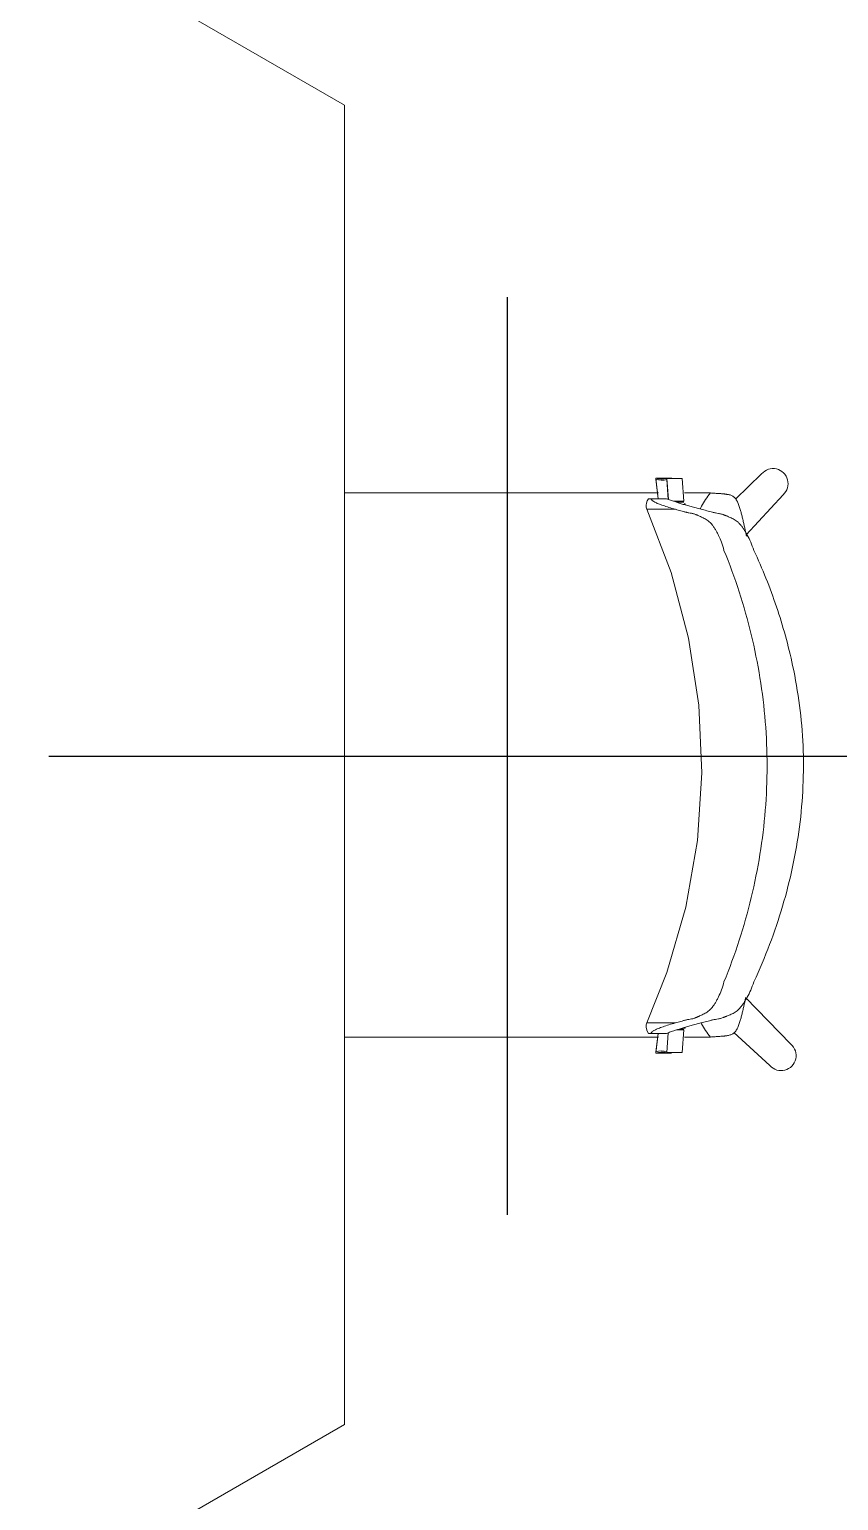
# Model space of a CAD drawing. Header units: millimetres. Extents: x 155920 to 295199, y -4084 to 97293.
# Drawn here: x 168976 to 169682, y 18495 to 19778 of the extents above; entities that cross this region are included whole.
import ezdxf

# ---------------------------------------------------------------- set-up
doc = ezdxf.new("R2010")
doc.units = ezdxf.units.MM
doc.header["$MEASUREMENT"] = 0
doc.layers.add('I-FURN', color=8, linetype='CONTINUOUS', lineweight=9)
doc.layers.add('Social Distancing', color=7, linetype='CONTINUOUS')

msp = doc.modelspace()

# ---------------------------------------------------------------- linework, layer by layer
at = {"layer": 'I-FURN'}
for p, q in [((169250.7, 19711.5), (168254.7, 20286.5)), ((169250.7, 18561.5), (169250.7, 19711.5)), ((169522.1, 19386.5), (169524.3, 19368.4)), ((169535.5, 19386.5), (169522.1, 19386.5)), ((169522.1, 19385.6), (169524.2, 19368.4)), ((169533.1, 19367.9), (169531.8, 19386.2)), ((169531.8, 19386.2), (169545.2, 19386.2)), ((169533, 19367.9), (169531.8, 19385.3)), ((169545.2, 19386.2), (169546.5, 19366.3)), ((169614.4, 19390.2), (169591.7, 19368.1)), ((169513.9, 19364.5), (169514.7, 19366.6)), ((169514.7, 19366.6), (169515.9, 19368.4)), ((169531.6, 19368.4), (169517.9, 19368.4)), ((169600.9, 19336.9), (169633.2, 19372)), ((169513.7, 19363), (169513.9, 19364.5)), ((169513.8, 19361.1), (169513.7, 19363)), ((169514.3, 19359.3), (169513.8, 19361.1)), ((169514.3, 19359.3), (169535.6, 19304.2)), ((169546.5, 19366.3), (169537.7, 19366.3)), ((169546.5, 19365.4), (169540.6, 19365.4)), ((169535.6, 19304.2), (169550.8, 19247)), ((169550.8, 19247), (169559.7, 19188.6)), ((169559.7, 19188.6), (169562.2, 19129.5)), ((169562.2, 19129.5), (169558.4, 19070.5)), ((169558.4, 19070.5), (169548.2, 19012.3)), ((169548.2, 19012.3), (169531.8, 18955.5)), ((169531.8, 18955.5), (169514.3, 18911.5)), ((169639.9, 18893), (169600.4, 18933.6)), ((169513.8, 18909.7), (169513.7, 18907.8)), ((169513.7, 18907.8), (169513.9, 18906.3)), ((169514.3, 18911.5), (169513.8, 18909.7)), ((169513.9, 18906.3), (169514.7, 18904.2)), ((169540.6, 18905.5), (169546.5, 18905.5)), ((169543.5, 18906.4), (169546.5, 18906.4)), ((169546.5, 18905.5), (169545.2, 18885.6)), ((169514.7, 18904.2), (169515.9, 18902.4)), ((169531.6, 18902.4), (169517.9, 18902.4)), ((169524.2, 18902.4), (169522.1, 18885.2)), ((169524.1, 18902.4), (169522.1, 18886.2)), ((169531.8, 18885.6), (169533, 18902.9)), ((169590.1, 18903.2), (169621.6, 18874.3)), ((169522.1, 18885.2), (169535.4, 18885.2)), ((169545.2, 18885.6), (169531.8, 18885.6)), ((168254.8, 17986.5), (169250.7, 18561.5))]:
    msp.add_line(p, q, dxfattribs=at)
for centre, start, end in [((169624.4, 19381.7), 311.9896, 139.6059), ((169631.4, 18883), 221.9662, 49.5824)]:
    msp.add_arc(centre, 13.1, start, end, dxfattribs=at)
for centre, start_param, end_param in [((169527.5, 19403), 2.819103, 3.398599), ((169527.5, 19402.1), 2.819103, 3.398599), ((169540.9, 19403), 2.819103, 2.902745), ((169527.5, 18869.7), 6.026179, 6.605675), ((169527.5, 18868.7), 6.026179, 6.605675), ((169540.8, 18868.7), 0.238848, 0.322489)]:
    msp.add_ellipse(centre, major_axis=(0, 17.4), ratio=0.978487, start_param=start_param, end_param=end_param, dxfattribs=at)
for points, knots in [([(169250.4, 19373.7), (169250.5, 19373.7), (169255.7, 19373.7), (169266, 19373.7), (169281.3, 19373.7), (169296.4, 19373.7), (169309, 19373.7), (169319.1, 19373.7), (169326.8, 19373.7), (169334.4, 19373.7), (169344.4, 19373.7), (169356.8, 19373.7), (169369.1, 19373.7), (169379.1, 19373.7), (169386.7, 19373.7), (169394.2, 19373.7), (169404.2, 19373.7), (169416.7, 19373.7), (169429.1, 19373.7), (169439.2, 19373.7), (169446.9, 19373.7), (169454.6, 19373.7), (169464.6, 19373.7), (169477.1, 19373.7), (169492.2, 19373.7), (169507.6, 19373.7), (169518.4, 19373.7), (169523.9, 19373.7), (169524.4, 19373.7)], [-0.751114, -0.751114, -0.751114, -0.751114, -0.75, -0.7142857, -0.6785714, -0.6428571, -0.6071429, -0.5892857, -0.5714286, -0.5535714, -0.5357143, -0.5, -0.4642857, -0.4464286, -0.4285714, -0.4107143, -0.3928571, -0.3571429, -0.3214286, -0.3035714, -0.2857143, -0.2678571, -0.25, -0.2142857, -0.1785714, -0.1428571, -0.1071429, -0.103964, -0.103964, -0.103964, -0.103964]), ([(169517.9, 19368.4), (169517.4, 19368.4), (169516.6, 19368.4), (169515.9, 19368.4), (169515.8, 19368.4), (169516.4, 19368.4), (169517.2, 19368.4), (169517.6, 19368.4)], [0, 0, 0, 0, 0.125, 0.25, 0.375, 0.5, 0.5837817, 0.5837817, 0.5837817, 0.5837817]), ([(169569.9, 19373.5), (169568.3, 19371.6), (169565.5, 19367.8), (169562.6, 19363.1), (169561.3, 19360.3), (169560.9, 19359.5)], [0, 0, 0, 0, 0.02777778, 0.05555556, 0.06696683, 0.06696683, 0.06696683, 0.06696683]), ([(169569.9, 19373.5), (169571, 19373.4), (169572.6, 19373.3), (169574.6, 19373.2), (169575.7, 19373.1), (169576.5, 19373.1), (169577.3, 19373), (169578.3, 19373), (169579.5, 19372.9), (169580.8, 19372.8), (169581.7, 19372.7), (169582.2, 19372.6), (169582.6, 19372.6), (169583, 19372.5), (169583.5, 19372.4), (169584.3, 19372.3), (169585.5, 19372.1), (169586.9, 19371.8), (169588.1, 19371.3), (169589.3, 19370.7), (169590.5, 19369.8), (169591.4, 19368.8), (169592.1, 19368), (169592.5, 19367.3), (169592.9, 19366.6), (169593.4, 19365.6), (169594, 19364.3), (169594.6, 19362.6), (169595.2, 19360.8), (169595.8, 19359.1), (169596.2, 19357.5), (169596.7, 19355.9), (169597.1, 19354.3), (169597.6, 19352.4), (169598.1, 19350), (169599.2, 19345.5), (169600, 19341.8), (169600.5, 19339.5)], [0, 0, 0, 0, 0.0625, 0.09375, 0.109375, 0.125, 0.140625, 0.15625, 0.1875, 0.21875, 0.234375, 0.242188, 0.25, 0.257812, 0.265625, 0.28125, 0.3125, 0.34375, 0.375, 0.40625, 0.4375, 0.46875, 0.484375, 0.5, 0.515625, 0.53125, 0.5625, 0.59375, 0.625, 0.65625, 0.6875, 0.71875, 0.75, 0.78125, 0.8125, 0.875, 1, 1, 1, 1]), ([(169515, 19359.3), (169515.2, 19359.3), (169515.9, 19359.3), (169517.8, 19359.3), (169521.7, 19359.3), (169529, 19359.3), (169535.5, 19359.3), (169539.2, 19359.3)], [0.4444444, 0.4444444, 0.4444444, 0.4444444, 0.5138889, 0.5833333, 0.7222222, 0.8611111, 1, 1, 1, 1]), ([(169538.7, 19366), (169540.6, 19365.3), (169543.8, 19364.2), (169548.8, 19362.8), (169552.9, 19361.7), (169557.2, 19360.5), (169561.7, 19359.3), (169565.7, 19358.3), (169569.1, 19357.4), (169571.2, 19356.8), (169572.9, 19356.4), (169574.6, 19356.1), (169576.3, 19355.8), (169578, 19355.5), (169579.4, 19355.1), (169580.6, 19354.8), (169581.4, 19354.5), (169581.9, 19354.3), (169582.3, 19354.1), (169582.7, 19353.9), (169583.2, 19353.7), (169584.1, 19353.4), (169585.4, 19352.8), (169587.1, 19352.2), (169588.7, 19351.4), (169590.5, 19350.5), (169592.2, 19349.4), (169593.6, 19348.2), (169594.6, 19347.3), (169595.2, 19346.7), (169595.6, 19346.2), (169596, 19345.7), (169596.5, 19345.1), (169597.5, 19343.9), (169598.8, 19342), (169600.4, 19339.5), (169602.5, 19335.9), (169604.9, 19330.8), (169606.8, 19326.1), (169607.7, 19323.5)], [0, 0, 0, 0, 0.142857, 0.214286, 0.285714, 0.357143, 0.428571, 0.5, 0.535714, 0.571429, 0.589286, 0.607143, 0.642857, 0.660714, 0.678571, 0.696429, 0.705357, 0.709821, 0.714286, 0.71875, 0.723214, 0.732143, 0.75, 0.767857, 0.785714, 0.803571, 0.821429, 0.839286, 0.848214, 0.852679, 0.857143, 0.861607, 0.866071, 0.875, 0.892857, 0.910714, 0.928571, 0.964286, 1, 1, 1, 1]), ([(169581.6, 19323.5), (169580.9, 19326), (169579.4, 19330.7), (169577.3, 19335.7), (169575.5, 19339.3), (169574.1, 19341.8), (169572.8, 19343.7), (169572, 19344.9), (169571.5, 19345.5), (169571.1, 19346), (169570.7, 19346.5), (169570.2, 19347.1), (169569.2, 19348), (169567.8, 19349.2), (169566.1, 19350.4), (169564.4, 19351.4), (169562.7, 19352.2), (169561.1, 19352.9), (169559.8, 19353.5), (169558.9, 19353.9), (169558.5, 19354.1), (169558.1, 19354.3), (169557.8, 19354.4), (169557.3, 19354.6), (169556.5, 19354.9), (169555.5, 19355.3), (169554.3, 19355.6), (169552.9, 19355.9), (169551.4, 19356.1), (169549.9, 19356.4), (169548.8, 19356.7), (169547.5, 19357), (169546, 19357.4), (169543.2, 19358.2), (169540.8, 19358.8), (169539.2, 19359.3)], [0, 0, 0, 0, 0.0625, 0.125, 0.15625, 0.1875, 0.21875, 0.234375, 0.242188, 0.25, 0.257812, 0.265625, 0.28125, 0.3125, 0.34375, 0.375, 0.40625, 0.4375, 0.46875, 0.484375, 0.492188, 0.5, 0.507812, 0.515625, 0.53125, 0.5625, 0.59375, 0.625, 0.6875, 0.71875, 0.75, 0.78125, 0.8125, 0.875, 1, 1, 1, 1]), ([(169581.6, 18947.3), (169586.5, 18959.2), (169595.3, 18983.4), (169609.3, 19033), (169619.7, 19096.7), (169619.7, 19174.2), (169609.3, 19237.9), (169595.3, 19287.4), (169586.5, 19311.6), (169581.6, 19323.5)], [-1, -1, -1, -1, -0.9, -0.8, -0.6, -0.4, -0.2, -0.1, 0, 0, 0, 0]), ([(169607.7, 19323.5), (169615.1, 19307.5), (169628.3, 19274.6), (169644.1, 19217.7), (169652.6, 19153.2), (169649.4, 19082.2), (169636.9, 19024.4), (169621.8, 18979.7), (169612.7, 18958), (169607.7, 18947.3)], [-1, -1, -1, -1, -0.863636, -0.727273, -0.545455, -0.363636, -0.181818, -0.090909, 0, 0, 0, 0]), ([(169607.7, 18947.3), (169606.8, 18944.7), (169604.9, 18940), (169602.5, 18934.9), (169600.4, 18931.3), (169598.8, 18928.8), (169597.5, 18927), (169596.5, 18925.8), (169596, 18925.1), (169595.6, 18924.6), (169595.2, 18924.1), (169594.6, 18923.6), (169593.6, 18922.6), (169592.2, 18921.5), (169590.5, 18920.3), (169588.7, 18919.4), (169587.1, 18918.6), (169585.4, 18918), (169584.1, 18917.5), (169583.2, 18917.1), (169582.7, 18916.9), (169582.3, 18916.7), (169581.9, 18916.6), (169581.4, 18916.4), (169580.6, 18916), (169579.4, 18915.7), (169578, 18915.3), (169576.3, 18915), (169574.6, 18914.7), (169572.9, 18914.4), (169571.6, 18914.1), (169570.3, 18913.8), (169568.6, 18913.3), (169565.7, 18912.6), (169561.7, 18911.5), (169557.2, 18910.3), (169552.9, 18909.2), (169548.8, 18908), (169545.1, 18906.9), (169541.7, 18905.9), (169539.6, 18905.2), (169538.7, 18904.8)], [0, 0, 0, 0, 0.035714, 0.071429, 0.089286, 0.107143, 0.125, 0.133929, 0.138393, 0.142857, 0.147321, 0.151786, 0.160714, 0.178571, 0.196429, 0.214286, 0.232143, 0.25, 0.267857, 0.276786, 0.28125, 0.285714, 0.290179, 0.294643, 0.303571, 0.321429, 0.339286, 0.357143, 0.392857, 0.410714, 0.428571, 0.446429, 0.464286, 0.5, 0.571429, 0.642857, 0.714286, 0.785714, 0.857143, 0.928571, 1, 1, 1, 1]), ([(169539.2, 18911.5), (169540.8, 18912), (169543.2, 18912.6), (169546, 18913.4), (169547.5, 18913.8), (169548.8, 18914.1), (169549.9, 18914.4), (169551.4, 18914.7), (169552.9, 18914.9), (169554.3, 18915.2), (169555.5, 18915.5), (169556.5, 18915.9), (169557.3, 18916.2), (169557.8, 18916.4), (169558.1, 18916.6), (169558.5, 18916.7), (169558.9, 18917), (169559.8, 18917.3), (169561.1, 18917.9), (169562.7, 18918.6), (169564.4, 18919.4), (169566.1, 18920.4), (169567.8, 18921.6), (169569.2, 18922.8), (169570.2, 18923.7), (169570.7, 18924.3), (169571.1, 18924.8), (169571.5, 18925.3), (169572, 18925.9), (169572.8, 18927.2), (169574.1, 18929), (169575.5, 18931.5), (169577.3, 18935.1), (169579.4, 18940.1), (169580.9, 18944.8), (169581.6, 18947.3)], [0, 0, 0, 0, 0.125, 0.1875, 0.21875, 0.25, 0.28125, 0.3125, 0.375, 0.40625, 0.4375, 0.46875, 0.484375, 0.492188, 0.5, 0.507812, 0.515625, 0.53125, 0.5625, 0.59375, 0.625, 0.65625, 0.6875, 0.71875, 0.734375, 0.742188, 0.75, 0.757812, 0.765625, 0.78125, 0.8125, 0.84375, 0.875, 0.9375, 1, 1, 1, 1]), ([(169600.5, 18933.3), (169600, 18930.9), (169599.2, 18927.2), (169598.1, 18922.8), (169597.6, 18920.3), (169597.1, 18918.4), (169596.7, 18916.8), (169596.2, 18915.2), (169595.8, 18913.6), (169595.2, 18911.9), (169594.6, 18910.1), (169594, 18908.4), (169593.4, 18907.1), (169592.9, 18906.1), (169592.5, 18905.4), (169592.1, 18904.8), (169591.4, 18903.9), (169590.5, 18902.9), (169589.3, 18902), (169588.1, 18901.4), (169586.9, 18901), (169585.5, 18900.6), (169584.3, 18900.4), (169583.5, 18900.3), (169583, 18900.2), (169582.6, 18900.2), (169582.2, 18900.1), (169581.7, 18900.1), (169580.8, 18900), (169579.5, 18899.9), (169578.3, 18899.8), (169577.3, 18899.7), (169576.5, 18899.6), (169575.7, 18899.6), (169574.6, 18899.5), (169572.6, 18899.4), (169571, 18899.3), (169569.9, 18899.2)], [0, 0, 0, 0, 0.125, 0.1875, 0.21875, 0.25, 0.28125, 0.3125, 0.34375, 0.375, 0.40625, 0.4375, 0.46875, 0.484375, 0.5, 0.515625, 0.53125, 0.5625, 0.59375, 0.625, 0.65625, 0.6875, 0.71875, 0.734375, 0.742188, 0.75, 0.757812, 0.765625, 0.78125, 0.8125, 0.84375, 0.859375, 0.875, 0.890625, 0.90625, 0.9375, 1, 1, 1, 1]), ([(169524.6, 18911.5), (169522.8, 18911.5), (169519.7, 18911.5), (169517.1, 18911.5), (169515.7, 18911.5), (169515.2, 18911.5), (169515, 18911.5)], [0.2252271, 0.2252271, 0.2252271, 0.2252271, 0.3333333, 0.4444444, 0.5, 0.5555556, 0.5555556, 0.5555556, 0.5555556]), ([(169561.6, 18911.9), (169561.7, 18911.5), (169562.9, 18909.2), (169565.5, 18904.9), (169568.3, 18901.1), (169569.9, 18899.2)], [0.93933321, 0.93933321, 0.93933321, 0.93933321, 0.94444444, 0.97222222, 1, 1, 1, 1]), ([(169524.5, 18899), (169523.8, 18899), (169520.5, 18899), (169514.6, 18899), (169506.8, 18899), (169499.1, 18899), (169489, 18899), (169476.6, 18899), (169464.4, 18899), (169454.5, 18899), (169446.9, 18899), (169439.3, 18899), (169429.3, 18899), (169416.8, 18899), (169401.9, 18899), (169386.8, 18899), (169371.6, 18899), (169356.7, 18899), (169344.2, 18899), (169334.1, 18899), (169326.4, 18899), (169318.8, 18899), (169308.8, 18899), (169296.3, 18899), (169283.8, 18899), (169273.8, 18899), (169266.1, 18899), (169258.5, 18899), (169253.3, 18899), (169250.6, 18899), (169250.4, 18899)], [-0.8977274, -0.8977274, -0.8977274, -0.8977274, -0.8928571, -0.875, -0.8571429, -0.8392857, -0.8214286, -0.7857143, -0.75, -0.7321429, -0.7142857, -0.6964286, -0.6785714, -0.6428571, -0.6071429, -0.5714286, -0.5357143, -0.5, -0.4642857, -0.4464286, -0.4285714, -0.4107143, -0.3928571, -0.3571429, -0.3214286, -0.3035714, -0.2857143, -0.2678571, -0.25, -0.2485148, -0.2485148, -0.2485148, -0.2485148]), ([(169517.6, 18902.4), (169517.2, 18902.4), (169516.4, 18902.4), (169515.8, 18902.4), (169515.9, 18902.4), (169516.6, 18902.4), (169517.4, 18902.4), (169517.9, 18902.4)], [0.4171888, 0.4171888, 0.4171888, 0.4171888, 0.5, 0.625, 0.75, 0.875, 1, 1, 1, 1])]:
    msp.add_open_spline(points, degree=3, knots=knots, dxfattribs=at)
for points in [[(169539.2, 19359.3), (169537.2, 19359.8), (169533.4, 19360.9), (169528.4, 19362.6), (169524.2, 19364.1), (169521, 19365.6), (169518.8, 19367.1), (169518.1, 19368), (169517.9, 19368.4)], [(169531.6, 19368.4), (169532.7, 19368), (169534.9, 19367.2), (169537.4, 19366.4), (169538.7, 19366)], [(169547.1, 19373.7), (169553.6, 19373.7), (169559.9, 19373.7), (169566, 19373.7)], [(169566, 19373.7), (169566.7, 19373.7), (169568, 19373.6), (169569.3, 19373.5), (169569.9, 19373.5)], [(169548.1, 19363.1), (169547.8, 19363.5), (169547.6, 19363.9), (169547.3, 19364.2)], [(169601.2, 19335.8), (169600.9, 19337), (169600.7, 19338.2), (169600.5, 19339.5)], [(169600.5, 19339.5), (169600.7, 19338.3), (169600.9, 19337.1), (169601.2, 19335.9)], [(169517.9, 18902.4), (169518.1, 18902.8), (169518.8, 18903.8), (169521, 18905.2), (169524.2, 18906.7), (169528.4, 18908.2), (169533.4, 18909.9), (169537.2, 18911), (169539.2, 18911.5)], [(169539.2, 18911.5), (169536.2, 18911.5), (169530.9, 18911.5), (169526.6, 18911.5), (169524.8, 18911.5)], [(169538.7, 18904.8), (169537.4, 18904.4), (169534.9, 18903.6), (169532.7, 18902.8), (169531.6, 18902.4)], [(169547.3, 18906.6), (169547.6, 18907), (169547.8, 18907.3), (169548.1, 18907.7)], [(169566, 18899), (169559.9, 18899), (169553.6, 18899), (169547.1, 18899)], [(169569.9, 18899.2), (169569.3, 18899.2), (169568, 18899.1), (169566.7, 18899.1), (169566, 18899)]]:
    msp.add_open_spline(points, degree=3, dxfattribs=at)
at = {"layer": 'Social Distancing'}
for p, q in [((169392.7, 18744.1), (169392.7, 19544.1)), ((169392.7, 18744.1), (169392.7, 19544.1)), ((168992.7, 19144.1), (169792.7, 19144.1)), ((168992.7, 19144.1), (169792.7, 19144.1))]:
    msp.add_line(p, q, dxfattribs=at)
msp.add_circle((169392.7, 19144.1), 1000, dxfattribs=at)
msp.add_circle((169392.7, 19144.1), 1000, dxfattribs=at)

doc.saveas('drawing.dxf')
